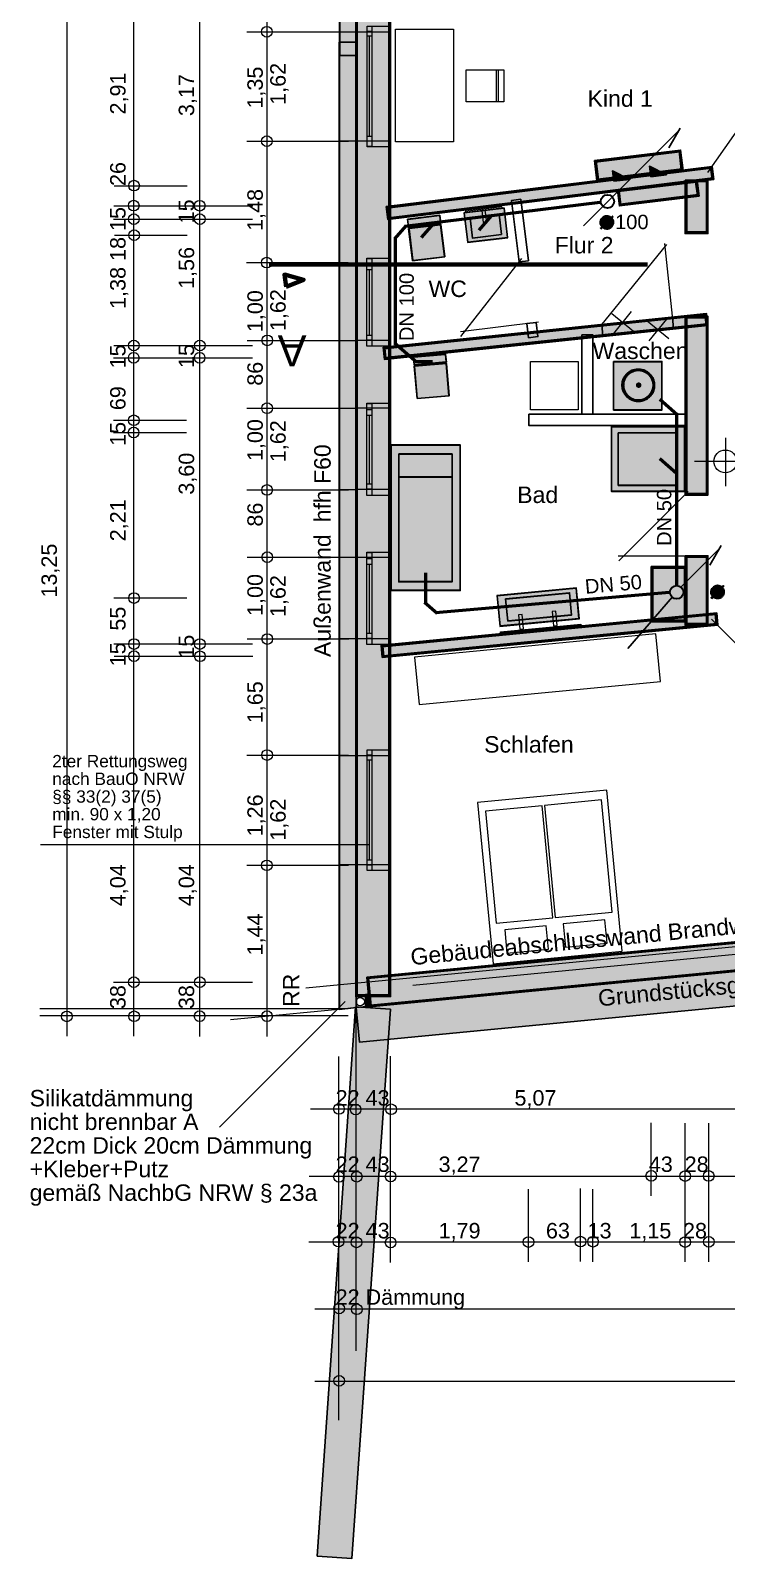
# Model space of a CAD drawing. Header units: millimetres. Extents: x 928 to 41670, y -1554 to 29734.
# Drawn here: x 928 to 9510, y -87 to 18773 of the extents above; entities that cross this region are included whole.
import ezdxf

# ---------------------------------------------------------------- set-up
doc = ezdxf.new("R2010")
doc.units = ezdxf.units.MM
doc.header["$LTSCALE"] = 50
doc.linetypes.add('PDF_564-4_176-4_70-6_176-4', pattern=[987.8, 564.4, -176.4, 70.6, -176.4])
for name, color, linetype in [('00_Wand_Bestand', 7, 'Continuous'), ('01_Daemmung_neu', 9, 'Continuous'), ('02_Grundstuecksgrenze', 8, 'Continuous'), ('03_Sanitaer', 5, 'Continuous'), ('05_Linien_stark', 7, 'Continuous'), ('06_Linien_fein', 3, 'Continuous'), ('07_Bemassung', 6, 'Continuous'), ('08_Schnittlinie', 1, 'Continuous'), ('10_Text', 7, 'Continuous')]:
    doc.layers.add(name, color=color, linetype=linetype)
doc.styles.add('PLAN', font='arial.ttf')

msp = doc.modelspace()

# ---------------------------------------------------------------- hatches: boundary and pattern name
at = {"layer": '00_Wand_Bestand'}
for points in [[(4938, 20009), (5368, 20009), (5368, 6848), (4938, 6848)], [(7882, 17167), (7913, 16917), (8975, 17047), (8944, 17298)], [(5314, 16600), (5333, 16442), (9354, 16936), (9334, 17093)], [(8120, 16913), (8104, 17040), (8313, 16936)], [(8576, 16969), (8561, 17097), (8770, 16993)], [(9149, 16924), (9173, 16730), (8191, 16609), (8167, 16804)], [(9001, 16928), (9283, 16928), (9283, 16267), (9001, 16267)], [(8115, 16473), (8098, 16456), (8107, 16443), (8113, 16431), (8116, 16418), (8117, 16403), (8116, 16393), (8114, 16384), (8111, 16374), (8107, 16366), (8102, 16357), (8095, 16349), (8089, 16343), (8083, 16338), (8076, 16333), (8068, 16329), (8061, 16326), (8053, 16324), (8044, 16323), (8035, 16323), (8021, 16324), (8009, 16327), (7997, 16333), (7983, 16342), (7966, 16325), (7956, 16335), (7973, 16352), (7964, 16366), (7958, 16378), (7955, 16391), (7954, 16405), (7954, 16414), (7956, 16423), (7958, 16431), (7961, 16440), (7966, 16447), (7971, 16455), (7978, 16462), (7985, 16468), (7992, 16474), (8000, 16478), (8008, 16481), (8017, 16484), (8025, 16485), (8035, 16486), (8049, 16485), (8061, 16482), (8074, 16476), (8088, 16467), (8104, 16483)], [(8078, 16457), (8065, 16464), (8055, 16468), (8045, 16471), (8035, 16472), (8027, 16471), (8020, 16470), (8013, 16468), (8006, 16465), (7999, 16462), (7993, 16457), (7987, 16452), (7981, 16445), (7976, 16438), (7972, 16430), (7970, 16422), (7968, 16413), (7968, 16404), (7968, 16393), (7971, 16383), (7975, 16373), (7983, 16362)], [(8088, 16447), (7993, 16352), (8001, 16346), (8010, 16342), (8018, 16339), (8027, 16337), (8035, 16337), (8044, 16337), (8053, 16339), (8061, 16342), (8069, 16346), (8076, 16350), (8083, 16357), (8089, 16363), (8094, 16370), (8098, 16378), (8100, 16386), (8102, 16395), (8103, 16403), (8102, 16415), (8099, 16425), (8095, 16435)], [(5275, 14863), (5291, 14714), (9280, 15133), (9264, 15282)], [(9001, 15245), (9283, 15245), (9283, 13039), (9001, 13039)], [(8242, 14394), (8225, 14394), (8225, 14405), (8226, 14417), (8227, 14428), (8230, 14438), (8232, 14449), (8236, 14459), (8239, 14469), (8244, 14479), (8248, 14489), (8254, 14498), (8260, 14507), (8266, 14516), (8272, 14524), (8280, 14532), (8287, 14539), (8295, 14546), (8303, 14553), (8312, 14559), (8321, 14565), (8330, 14570), (8339, 14575), (8349, 14579), (8359, 14583), (8370, 14586), (8380, 14589), (8391, 14591), (8402, 14593), (8413, 14594), (8425, 14594), (8436, 14594), (8447, 14593), (8458, 14591), (8469, 14589), (8480, 14586), (8490, 14583), (8500, 14579), (8510, 14575), (8519, 14570), (8529, 14565), (8538, 14559), (8546, 14553), (8554, 14546), (8562, 14539), (8570, 14532), (8577, 14524), (8584, 14516), (8590, 14507), (8596, 14498), (8601, 14489), (8606, 14479), (8610, 14469), (8614, 14459), (8617, 14449), (8620, 14438), (8622, 14428), (8623, 14417), (8624, 14405), (8625, 14394), (8624, 14383), (8623, 14371), (8622, 14360), (8620, 14350), (8617, 14339), (8614, 14329), (8610, 14319), (8606, 14309), (8601, 14299), (8596, 14290), (8590, 14281), (8584, 14272), (8577, 14264), (8570, 14256), (8562, 14249), (8554, 14242), (8546, 14235), (8538, 14229), (8529, 14223), (8519, 14218), (8510, 14213), (8500, 14209), (8490, 14205), (8480, 14202), (8469, 14199), (8458, 14197), (8447, 14195), (8436, 14194), (8425, 14194), (8413, 14194), (8402, 14195), (8391, 14197), (8380, 14199), (8370, 14202), (8359, 14205), (8349, 14209), (8339, 14213), (8330, 14218), (8321, 14223), (8312, 14229), (8303, 14235), (8295, 14242), (8287, 14249), (8280, 14256), (8272, 14264), (8266, 14272), (8260, 14281), (8254, 14290), (8248, 14299), (8244, 14309), (8239, 14319), (8236, 14329), (8232, 14339), (8230, 14350), (8227, 14360), (8226, 14371), (8225, 14383), (8225, 14394), (8242, 14394), (8243, 14383), (8244, 14373), (8245, 14362), (8247, 14352), (8250, 14342), (8253, 14332), (8257, 14323), (8261, 14314), (8266, 14305), (8271, 14296), (8276, 14288), (8282, 14280), (8289, 14272), (8296, 14265), (8303, 14258), (8311, 14252), (8319, 14246), (8327, 14240), (8336, 14235), (8344, 14230), (8354, 14226), (8363, 14222), (8373, 14219), (8383, 14216), (8393, 14214), (8403, 14213), (8414, 14212), (8425, 14212), (8435, 14212), (8446, 14213), (8456, 14214), (8466, 14216), (8476, 14219), (8486, 14222), (8496, 14226), (8505, 14230), (8514, 14235), (8522, 14240), (8531, 14246), (8539, 14252), (8546, 14258), (8554, 14265), (8560, 14272), (8567, 14280), (8573, 14288), (8579, 14296), (8584, 14305), (8588, 14314), (8593, 14323), (8596, 14332), (8599, 14342), (8602, 14352), (8604, 14362), (8606, 14373), (8607, 14383), (8607, 14394), (8607, 14405), (8606, 14415), (8604, 14426), (8602, 14436), (8599, 14446), (8596, 14455), (8593, 14465), (8588, 14474), (8584, 14483), (8579, 14492), (8573, 14500), (8567, 14508), (8560, 14516), (8554, 14523), (8546, 14530), (8539, 14536), (8531, 14542), (8522, 14548), (8514, 14553), (8505, 14558), (8496, 14562), (8486, 14566), (8476, 14569), (8466, 14572), (8456, 14574), (8446, 14575), (8435, 14576), (8425, 14576), (8414, 14576), (8403, 14575), (8393, 14574), (8383, 14572), (8373, 14569), (8363, 14566), (8354, 14562), (8344, 14558), (8336, 14553), (8327, 14548), (8319, 14542), (8311, 14536), (8303, 14530), (8296, 14523), (8289, 14516), (8282, 14508), (8276, 14500), (8271, 14492), (8266, 14483), (8261, 14474), (8257, 14465), (8253, 14455), (8250, 14446), (8247, 14436), (8245, 14426), (8244, 14415), (8243, 14405)], [(8225, 14399), (8225, 14410), (8226, 14421), (8228, 14432), (8231, 14442), (8233, 14453), (8237, 14463), (8241, 14473), (8245, 14482), (8250, 14492), (8255, 14501), (8261, 14509), (8267, 14518), (8274, 14526), (8281, 14533), (8289, 14541), (8297, 14548), (8305, 14554), (8313, 14560), (8322, 14566), (8331, 14571), (8341, 14576), (8350, 14580), (8360, 14583), (8371, 14587), (8381, 14589), (8392, 14591), (8402, 14593), (8413, 14594), (8425, 14594), (8436, 14594), (8447, 14593), (8458, 14591), (8469, 14589), (8480, 14586), (8490, 14583), (8500, 14579), (8510, 14575), (8519, 14570), (8529, 14565), (8538, 14559), (8546, 14553), (8554, 14546), (8562, 14539), (8570, 14532), (8577, 14524), (8584, 14516), (8590, 14507), (8596, 14498), (8601, 14489), (8606, 14479), (8610, 14469), (8614, 14459), (8617, 14449), (8620, 14438), (8622, 14428), (8623, 14417), (8624, 14405), (8625, 14394), (8624, 14383), (8623, 14371), (8622, 14360), (8620, 14350), (8617, 14339), (8614, 14329), (8610, 14319), (8606, 14309), (8601, 14299), (8596, 14290), (8590, 14281), (8584, 14272), (8577, 14264), (8570, 14256), (8562, 14249), (8554, 14242), (8546, 14235), (8538, 14229), (8529, 14223), (8519, 14218), (8510, 14213), (8500, 14209), (8490, 14205), (8480, 14202), (8469, 14199), (8458, 14197), (8447, 14195), (8436, 14194), (8425, 14194), (8413, 14194), (8402, 14195), (8391, 14197), (8380, 14199), (8370, 14202), (8359, 14205), (8349, 14209), (8339, 14213), (8330, 14218), (8321, 14223), (8312, 14229), (8303, 14235), (8295, 14242), (8287, 14249), (8280, 14256), (8272, 14264), (8266, 14272), (8260, 14281), (8254, 14290), (8248, 14299), (8244, 14309), (8239, 14319), (8236, 14329), (8232, 14339), (8230, 14350), (8227, 14360), (8226, 14371), (8225, 14383), (8225, 14394), (8225, 14397)], [(8235, 14401), (8232, 14401), (8233, 14412), (8234, 14423), (8236, 14433), (8238, 14444), (8241, 14454), (8245, 14464), (8249, 14474), (8253, 14483), (8259, 14492), (8264, 14501), (8270, 14509), (8276, 14518), (8283, 14525), (8291, 14533), (8298, 14540), (8306, 14546), (8315, 14552), (8323, 14558), (8332, 14563), (8341, 14568), (8351, 14572), (8361, 14576), (8371, 14579), (8381, 14582), (8392, 14584), (8403, 14586), (8413, 14587), (8425, 14587), (8436, 14587), (8446, 14586), (8457, 14584), (8467, 14582), (8478, 14580), (8488, 14576), (8497, 14573), (8507, 14569), (8516, 14564), (8525, 14559), (8534, 14553), (8542, 14547), (8550, 14541), (8557, 14534), (8565, 14527), (8571, 14519), (8578, 14511), (8584, 14503), (8589, 14494), (8595, 14485), (8599, 14476), (8603, 14467), (8607, 14457), (8610, 14447), (8613, 14437), (8615, 14426), (8616, 14416), (8617, 14405), (8618, 14394), (8617, 14383), (8616, 14372), (8615, 14362), (8613, 14351), (8610, 14341), (8607, 14331), (8603, 14321), (8599, 14312), (8595, 14303), (8589, 14294), (8584, 14285), (8578, 14277), (8571, 14269), (8565, 14261), (8557, 14254), (8550, 14247), (8542, 14241), (8534, 14235), (8525, 14229), (8516, 14224), (8507, 14219), (8497, 14215), (8488, 14212), (8478, 14208), (8467, 14206), (8457, 14204), (8446, 14202), (8436, 14201), (8425, 14201), (8413, 14201), (8403, 14202), (8392, 14204), (8381, 14206), (8371, 14209), (8361, 14212), (8351, 14216), (8341, 14220), (8332, 14225), (8323, 14230), (8315, 14235), (8306, 14242), (8298, 14248), (8291, 14255), (8283, 14263), (8276, 14270), (8270, 14278), (8264, 14287), (8259, 14296), (8253, 14305), (8249, 14314), (8245, 14324), (8241, 14334), (8238, 14344), (8236, 14354), (8234, 14365), (8233, 14376), (8232, 14387), (8235, 14387), (8236, 14376), (8237, 14365), (8239, 14354), (8242, 14343), (8245, 14333), (8249, 14323), (8253, 14313), (8258, 14304), (8263, 14295), (8269, 14286), (8275, 14277), (8282, 14269), (8289, 14262), (8297, 14254), (8305, 14247), (8313, 14241), (8322, 14235), (8331, 14229), (8340, 14224), (8350, 14220), (8360, 14216), (8370, 14213), (8381, 14210), (8391, 14208), (8402, 14206), (8413, 14205), (8425, 14205), (8436, 14205), (8447, 14206), (8457, 14207), (8468, 14210), (8478, 14212), (8488, 14216), (8498, 14220), (8508, 14224), (8517, 14229), (8526, 14234), (8535, 14240), (8543, 14246), (8551, 14253), (8559, 14260), (8566, 14268), (8572, 14276), (8579, 14284), (8585, 14292), (8590, 14301), (8595, 14311), (8599, 14320), (8603, 14330), (8606, 14340), (8609, 14351), (8611, 14361), (8613, 14372), (8614, 14383), (8614, 14394), (8614, 14405), (8613, 14416), (8611, 14427), (8609, 14437), (8606, 14448), (8603, 14458), (8599, 14468), (8595, 14477), (8590, 14487), (8585, 14495), (8579, 14504), (8572, 14512), (8566, 14520), (8559, 14528), (8551, 14535), (8543, 14542), (8535, 14548), (8526, 14554), (8517, 14559), (8508, 14564), (8498, 14568), (8488, 14572), (8478, 14576), (8468, 14578), (8457, 14581), (8447, 14582), (8436, 14583), (8425, 14583), (8413, 14583), (8402, 14582), (8391, 14580), (8381, 14578), (8370, 14575), (8360, 14572), (8350, 14568), (8340, 14564), (8331, 14559), (8322, 14553), (8313, 14547), (8305, 14541), (8297, 14534), (8289, 14526), (8282, 14519), (8275, 14511), (8269, 14502), (8263, 14493), (8258, 14484), (8253, 14475), (8249, 14465), (8245, 14455), (8242, 14445), (8239, 14434), (8237, 14423), (8236, 14412)], [(8242, 14389), (8242, 14392), (8242, 14394), (8243, 14405), (8244, 14415), (8245, 14426), (8247, 14436), (8250, 14446), (8253, 14455), (8257, 14465), (8261, 14474), (8266, 14483), (8271, 14492), (8276, 14500), (8282, 14508), (8289, 14516), (8296, 14523), (8303, 14530), (8311, 14536), (8319, 14542), (8327, 14548), (8336, 14553), (8344, 14558), (8354, 14562), (8363, 14566), (8373, 14569), (8383, 14572), (8393, 14574), (8403, 14575), (8414, 14576), (8425, 14576), (8435, 14576), (8446, 14575), (8456, 14574), (8466, 14572), (8476, 14569), (8486, 14566), (8496, 14562), (8505, 14558), (8514, 14553), (8522, 14548), (8531, 14542), (8539, 14536), (8546, 14530), (8554, 14523), (8560, 14516), (8567, 14508), (8573, 14500), (8579, 14492), (8584, 14483), (8588, 14474), (8593, 14465), (8596, 14455), (8599, 14446), (8602, 14436), (8604, 14426), (8606, 14415), (8607, 14405), (8607, 14394), (8607, 14383), (8606, 14373), (8604, 14362), (8602, 14352), (8599, 14342), (8596, 14332), (8593, 14323), (8588, 14314), (8584, 14305), (8579, 14296), (8573, 14288), (8567, 14280), (8560, 14272), (8554, 14265), (8546, 14258), (8539, 14252), (8531, 14246), (8522, 14240), (8514, 14235), (8505, 14230), (8496, 14226), (8486, 14222), (8476, 14219), (8466, 14216), (8456, 14214), (8446, 14213), (8435, 14212), (8425, 14212), (8414, 14212), (8403, 14213), (8392, 14214), (8382, 14217), (8372, 14219), (8362, 14223), (8352, 14227), (8343, 14231), (8334, 14236), (8325, 14241), (8317, 14247), (8309, 14253), (8301, 14260), (8294, 14267), (8287, 14275), (8280, 14283), (8274, 14291), (8269, 14299), (8264, 14308), (8259, 14318), (8255, 14327), (8251, 14337), (8248, 14347), (8246, 14357), (8244, 14368), (8243, 14378)], [(9001, 12291), (9283, 12291), (9283, 11432), (9001, 11432)], [(8583, 12157), (9014, 12157), (9014, 11473), (8583, 11473)], [(9480, 11912), (9463, 11895), (9473, 11882), (9478, 11869), (9482, 11856), (9483, 11842), (9482, 11832), (9480, 11822), (9477, 11813), (9473, 11804), (9468, 11796), (9461, 11788), (9455, 11782), (9448, 11776), (9441, 11772), (9434, 11768), (9426, 11765), (9418, 11763), (9410, 11762), (9401, 11761), (9387, 11762), (9375, 11765), (9363, 11771), (9349, 11780), (9332, 11764), (9322, 11774), (9339, 11790), (9329, 11805), (9324, 11817), (9320, 11829), (9319, 11844), (9320, 11853), (9321, 11862), (9324, 11870), (9327, 11878), (9332, 11886), (9337, 11893), (9343, 11900), (9351, 11907), (9358, 11912), (9366, 11917), (9374, 11920), (9382, 11923), (9391, 11924), (9400, 11925), (9415, 11923), (9427, 11920), (9440, 11914), (9453, 11905), (9470, 11922)], [(9443, 11895), (9431, 11902), (9421, 11907), (9411, 11910), (9400, 11910), (9393, 11910), (9385, 11909), (9378, 11907), (9372, 11904), (9365, 11900), (9359, 11896), (9353, 11890), (9347, 11884), (9342, 11876), (9338, 11869), (9336, 11861), (9334, 11852), (9333, 11843), (9334, 11832), (9337, 11822), (9341, 11812), (9349, 11800)], [(9454, 11885), (9359, 11790), (9367, 11785), (9375, 11781), (9384, 11778), (9392, 11776), (9401, 11775), (9410, 11776), (9419, 11778), (9427, 11780), (9434, 11784), (9442, 11789), (9449, 11795), (9455, 11802), (9460, 11809), (9463, 11817), (9466, 11825), (9468, 11833), (9468, 11842), (9468, 11854), (9465, 11864), (9461, 11874)], [(9405, 11434), (9391, 11585), (5251, 11186), (5266, 11036)], [(5075, 7088), (5110, 6724), (15847, 7758), (15812, 8122)], [(5057, 6876), (5111, 6876), (5111, 6727), (5057, 6727)]]:
    msp.add_hatch(color=7, dxfattribs=at).paths.add_polyline_path(points)
at = {"layer": '01_Daemmung_neu'}
for points in [[(4948, 18467), (4948, 20126), (4738, 20102), (4738, 18467)], [(4734, 18630), (4734, 6690), (4947, 6713), (4947, 18630)]]:
    msp.add_hatch(color=7, dxfattribs=at).paths.add_polyline_path(points)
at = {"layer": '02_Grundstuecksgrenze'}
for points in [[(14032, 7589), (4943, 6714), (4984, 6286), (14073, 7161)], [(4937, 6723), (4463, -57), (4892, -87), (5366, 6693)]]:
    msp.add_hatch(color=7, dxfattribs=at).paths.add_polyline_path(points)
at = {"layer": '03_Sanitaer', "transparency": 33554569}
for points in [[(5577, 16444), (5974, 16493), (5986, 16392), (5589, 16344)], [(6812, 16220), (6767, 16581), (6277, 16521), (6321, 16159)], [(6812, 16220), (6767, 16581), (6277, 16521), (6321, 16159)], [(6736, 16256), (6706, 16507), (6349, 16463), (6380, 16212)], [(6736, 16256), (6706, 16507), (6349, 16463), (6380, 16212)], [(5640, 15932), (6037, 15980), (5988, 16377), (5591, 16329)], [(5649, 14744), (6047, 14779), (6056, 14679), (5658, 14644)], [(5694, 14230), (6092, 14265), (6058, 14663), (5659, 14629)], [(8177, 13809), (8908, 13809), (8908, 13159), (8177, 13159)], [(6719, 11423), (6683, 11796), (7657, 11890), (7692, 11517)], [(6813, 11481), (6786, 11757), (7575, 11833), (7601, 11557)]]:
    msp.add_hatch(color=7, dxfattribs=at).paths.add_polyline_path(points)
at = {"layer": '03_Sanitaer', "transparency": 33554559}
for points in [[(8119, 14689), (8714, 14689), (8714, 14089), (8119, 14089)], [(8092, 13884), (8992, 13884), (8992, 13084), (8092, 13084)], [(5374, 13659), (6227, 13659), (6227, 11861), (5374, 11861)], [(5468, 13548), (6127, 13548), (6127, 11967), (5468, 11967)]]:
    msp.add_hatch(color=7, dxfattribs=at).paths.add_polyline_path(points)
at = {"layer": '03_Sanitaer', "transparency": 33554572}
msp.add_hatch(color=7, dxfattribs=at).paths.add_polyline_path([(5468, 13265), (6127, 13265), (6127, 11968), (5468, 11968)])
at = {"layer": '07_Bemassung'}
for points in [[(8428, 14420), (8432, 14419), (8435, 14419), (8439, 14417), (8442, 14415), (8445, 14413), (8447, 14410), (8449, 14407), (8451, 14403), (8451, 14400), (8452, 14396), (8451, 14392), (8451, 14388), (8449, 14385), (8447, 14382), (8445, 14379), (8442, 14376), (8439, 14374), (8435, 14373), (8432, 14372), (8428, 14372), (8424, 14372), (8420, 14373), (8417, 14374), (8414, 14376), (8411, 14379), (8408, 14382), (8406, 14385), (8405, 14388), (8404, 14392), (8404, 14396), (8404, 14400), (8405, 14403), (8406, 14407), (8408, 14410), (8411, 14413), (8414, 14415), (8417, 14417), (8420, 14419), (8424, 14419)], [(8404, 14400), (8405, 14404), (8407, 14407), (8409, 14410), (8411, 14413), (8414, 14415), (8417, 14417), (8420, 14419), (8424, 14419), (8428, 14420), (8432, 14419), (8435, 14419), (8439, 14417), (8442, 14415), (8445, 14413), (8447, 14410), (8449, 14407), (8451, 14403), (8451, 14400), (8452, 14396), (8451, 14392), (8451, 14388), (8449, 14385), (8447, 14382), (8445, 14379), (8442, 14376), (8439, 14374), (8435, 14373), (8432, 14372), (8428, 14372), (8423, 14372), (8418, 14374), (8414, 14376), (8412, 14386), (8429, 14390), (8431, 14390), (8432, 14391), (8433, 14392), (8434, 14394), (8434, 14396), (8434, 14397), (8433, 14399), (8432, 14400), (8431, 14401), (8429, 14402), (8428, 14402), (8427, 14402), (8426, 14402), (8424, 14401), (8409, 14392)]]:
    msp.add_hatch(color=7, dxfattribs=at).paths.add_polyline_path(points)

# ---------------------------------------------------------------- linework, layer by layer
at = {"layer": '00_Wand_Bestand'}
for points in [[(4938, 20009), (5368, 20009), (5368, 6848), (4938, 6848)], [(7882, 17167), (7913, 16917), (8975, 17047), (8944, 17298)], [(5314, 16600), (5333, 16442), (9354, 16936), (9334, 17093)], [(8120, 16913), (8104, 17040), (8313, 16936)], [(8576, 16969), (8561, 17097), (8770, 16993)], [(9149, 16924), (9173, 16730), (8191, 16609), (8167, 16804)], [(9001, 16928), (9283, 16928), (9283, 16267), (9001, 16267)], [(8115, 16473), (8098, 16456), (8107, 16443), (8113, 16431), (8116, 16418), (8117, 16403), (8116, 16393), (8114, 16384), (8111, 16374), (8107, 16366), (8102, 16357), (8095, 16349), (8089, 16343), (8083, 16338), (8076, 16333), (8068, 16329), (8061, 16326), (8053, 16324), (8044, 16323), (8035, 16323), (8021, 16324), (8009, 16327), (7997, 16333), (7983, 16342), (7966, 16325), (7956, 16335), (7973, 16352), (7964, 16366), (7958, 16378), (7955, 16391), (7954, 16405), (7954, 16414), (7956, 16423), (7958, 16431), (7961, 16440), (7966, 16447), (7971, 16455), (7978, 16462), (7985, 16468), (7992, 16474), (8000, 16478), (8008, 16481), (8017, 16484), (8025, 16485), (8035, 16486), (8049, 16485), (8061, 16482), (8074, 16476), (8088, 16467), (8104, 16483)], [(8078, 16457), (8065, 16464), (8055, 16468), (8045, 16471), (8035, 16472), (8027, 16471), (8020, 16470), (8013, 16468), (8006, 16465), (7999, 16462), (7993, 16457), (7987, 16452), (7981, 16445), (7976, 16438), (7972, 16430), (7970, 16422), (7968, 16413), (7968, 16404), (7968, 16393), (7971, 16383), (7975, 16373), (7983, 16362)], [(8088, 16447), (7993, 16352), (8001, 16346), (8010, 16342), (8018, 16339), (8027, 16337), (8035, 16337), (8044, 16337), (8053, 16339), (8061, 16342), (8069, 16346), (8076, 16350), (8083, 16357), (8089, 16363), (8094, 16370), (8098, 16378), (8100, 16386), (8102, 16395), (8103, 16403), (8102, 16415), (8099, 16425), (8095, 16435)], [(5275, 14863), (5291, 14714), (9280, 15133), (9264, 15282)], [(9001, 15245), (9283, 15245), (9283, 13039), (9001, 13039)], [(8242, 14394), (8225, 14394), (8225, 14405), (8226, 14417), (8227, 14428), (8230, 14438), (8232, 14449), (8236, 14459), (8239, 14469), (8244, 14479), (8248, 14489), (8254, 14498), (8260, 14507), (8266, 14516), (8272, 14524), (8280, 14532), (8287, 14539), (8295, 14546), (8303, 14553), (8312, 14559), (8321, 14565), (8330, 14570), (8339, 14575), (8349, 14579), (8359, 14583), (8370, 14586), (8380, 14589), (8391, 14591), (8402, 14593), (8413, 14594), (8425, 14594), (8436, 14594), (8447, 14593), (8458, 14591), (8469, 14589), (8480, 14586), (8490, 14583), (8500, 14579), (8510, 14575), (8519, 14570), (8529, 14565), (8538, 14559), (8546, 14553), (8554, 14546), (8562, 14539), (8570, 14532), (8577, 14524), (8584, 14516), (8590, 14507), (8596, 14498), (8601, 14489), (8606, 14479), (8610, 14469), (8614, 14459), (8617, 14449), (8620, 14438), (8622, 14428), (8623, 14417), (8624, 14405), (8625, 14394), (8624, 14383), (8623, 14371), (8622, 14360), (8620, 14350), (8617, 14339), (8614, 14329), (8610, 14319), (8606, 14309), (8601, 14299), (8596, 14290), (8590, 14281), (8584, 14272), (8577, 14264), (8570, 14256), (8562, 14249), (8554, 14242), (8546, 14235), (8538, 14229), (8529, 14223), (8519, 14218), (8510, 14213), (8500, 14209), (8490, 14205), (8480, 14202), (8469, 14199), (8458, 14197), (8447, 14195), (8436, 14194), (8425, 14194), (8413, 14194), (8402, 14195), (8391, 14197), (8380, 14199), (8370, 14202), (8359, 14205), (8349, 14209), (8339, 14213), (8330, 14218), (8321, 14223), (8312, 14229), (8303, 14235), (8295, 14242), (8287, 14249), (8280, 14256), (8272, 14264), (8266, 14272), (8260, 14281), (8254, 14290), (8248, 14299), (8244, 14309), (8239, 14319), (8236, 14329), (8232, 14339), (8230, 14350), (8227, 14360), (8226, 14371), (8225, 14383), (8225, 14394), (8242, 14394), (8243, 14383), (8244, 14373), (8245, 14362), (8247, 14352), (8250, 14342), (8253, 14332), (8257, 14323), (8261, 14314), (8266, 14305), (8271, 14296), (8276, 14288), (8282, 14280), (8289, 14272), (8296, 14265), (8303, 14258), (8311, 14252), (8319, 14246), (8327, 14240), (8336, 14235), (8344, 14230), (8354, 14226), (8363, 14222), (8373, 14219), (8383, 14216), (8393, 14214), (8403, 14213), (8414, 14212), (8425, 14212), (8435, 14212), (8446, 14213), (8456, 14214), (8466, 14216), (8476, 14219), (8486, 14222), (8496, 14226), (8505, 14230), (8514, 14235), (8522, 14240), (8531, 14246), (8539, 14252), (8546, 14258), (8554, 14265), (8560, 14272), (8567, 14280), (8573, 14288), (8579, 14296), (8584, 14305), (8588, 14314), (8593, 14323), (8596, 14332), (8599, 14342), (8602, 14352), (8604, 14362), (8606, 14373), (8607, 14383), (8607, 14394), (8607, 14405), (8606, 14415), (8604, 14426), (8602, 14436), (8599, 14446), (8596, 14455), (8593, 14465), (8588, 14474), (8584, 14483), (8579, 14492), (8573, 14500), (8567, 14508), (8560, 14516), (8554, 14523), (8546, 14530), (8539, 14536), (8531, 14542), (8522, 14548), (8514, 14553), (8505, 14558), (8496, 14562), (8486, 14566), (8476, 14569), (8466, 14572), (8456, 14574), (8446, 14575), (8435, 14576), (8425, 14576), (8414, 14576), (8403, 14575), (8393, 14574), (8383, 14572), (8373, 14569), (8363, 14566), (8354, 14562), (8344, 14558), (8336, 14553), (8327, 14548), (8319, 14542), (8311, 14536), (8303, 14530), (8296, 14523), (8289, 14516), (8282, 14508), (8276, 14500), (8271, 14492), (8266, 14483), (8261, 14474), (8257, 14465), (8253, 14455), (8250, 14446), (8247, 14436), (8245, 14426), (8244, 14415), (8243, 14405)], [(9001, 12291), (9283, 12291), (9283, 11432), (9001, 11432)], [(8583, 12157), (9014, 12157), (9014, 11473), (8583, 11473)], [(9480, 11912), (9463, 11895), (9473, 11882), (9478, 11869), (9482, 11856), (9483, 11842), (9482, 11832), (9480, 11822), (9477, 11813), (9473, 11804), (9468, 11796), (9461, 11788), (9455, 11782), (9448, 11776), (9441, 11772), (9434, 11768), (9426, 11765), (9418, 11763), (9410, 11762), (9401, 11761), (9387, 11762), (9375, 11765), (9363, 11771), (9349, 11780), (9332, 11764), (9322, 11774), (9339, 11790), (9329, 11805), (9324, 11817), (9320, 11829), (9319, 11844), (9320, 11853), (9321, 11862), (9324, 11870), (9327, 11878), (9332, 11886), (9337, 11893), (9343, 11900), (9351, 11907), (9358, 11912), (9366, 11917), (9374, 11920), (9382, 11923), (9391, 11924), (9400, 11925), (9415, 11923), (9427, 11920), (9440, 11914), (9453, 11905), (9470, 11922)], [(9443, 11895), (9431, 11902), (9421, 11907), (9411, 11910), (9400, 11910), (9393, 11910), (9385, 11909), (9378, 11907), (9372, 11904), (9365, 11900), (9359, 11896), (9353, 11890), (9347, 11884), (9342, 11876), (9338, 11869), (9336, 11861), (9334, 11852), (9333, 11843), (9334, 11832), (9337, 11822), (9341, 11812), (9349, 11800)], [(9454, 11885), (9359, 11790), (9367, 11785), (9375, 11781), (9384, 11778), (9392, 11776), (9401, 11775), (9410, 11776), (9419, 11778), (9427, 11780), (9434, 11784), (9442, 11789), (9449, 11795), (9455, 11802), (9460, 11809), (9463, 11817), (9466, 11825), (9468, 11833), (9468, 11842), (9468, 11854), (9465, 11864), (9461, 11874)], [(9405, 11434), (9391, 11585), (5251, 11186), (5266, 11036)], [(5075, 7088), (5110, 6724), (15847, 7758), (15812, 8122)], [(5057, 6876), (5111, 6876), (5111, 6727), (5057, 6727)]]:
    msp.add_lwpolyline(points, close=True, dxfattribs=at)
for centre, radius in [((8422, 14395), 200), ((8426, 14394), 191), ((8423, 14395), 182)]:
    msp.add_circle(centre, radius, dxfattribs=at)
at = {"layer": '01_Daemmung_neu'}
for points in [[(4948, 18467), (4948, 20126), (4738, 20102), (4738, 18467)], [(4734, 18630), (4734, 6690), (4947, 6713), (4947, 18630)]]:
    msp.add_lwpolyline(points, close=True, dxfattribs=at)
at = {"layer": '02_Grundstuecksgrenze'}
for points in [[(14032, 7589), (4943, 6714), (4984, 6286), (14073, 7161)], [(4937, 6723), (4463, -57), (4892, -87), (5366, 6693)]]:
    msp.add_lwpolyline(points, close=True, dxfattribs=at)
at = {"layer": '03_Sanitaer'}
for points in [[(5577, 16444), (5974, 16493), (5986, 16392), (5589, 16344)], [(6812, 16220), (6767, 16581), (6277, 16521), (6321, 16159)], [(6812, 16220), (6767, 16581), (6277, 16521), (6321, 16159)], [(6736, 16256), (6706, 16507), (6349, 16463), (6380, 16212)], [(6736, 16256), (6706, 16507), (6349, 16463), (6380, 16212)], [(5640, 15932), (6037, 15980), (5988, 16377), (5591, 16329)], [(5649, 14744), (6047, 14779), (6056, 14679), (5658, 14644)], [(5694, 14230), (6092, 14265), (6058, 14663), (5659, 14629)], [(8119, 14689), (8714, 14689), (8714, 14089), (8119, 14089)], [(8092, 13884), (8992, 13884), (8992, 13084), (8092, 13084)], [(8177, 13809), (8908, 13809), (8908, 13159), (8177, 13159)], [(5374, 13659), (6227, 13659), (6227, 11861), (5374, 11861)], [(5468, 13548), (6127, 13548), (6127, 11967), (5468, 11967)], [(5468, 13265), (6127, 13265), (6127, 11968), (5468, 11968)], [(6719, 11423), (6683, 11796), (7657, 11890), (7692, 11517)], [(6813, 11481), (6786, 11757), (7575, 11833), (7601, 11557)]]:
    msp.add_lwpolyline(points, close=True, dxfattribs=at)
at = {"layer": '05_Linien_stark', "lineweight": 15}
for p, q in [((3594, 18759), (4848, 18759)), ((3594, 17408), (4848, 17408)), ((1960, 16858), (2860, 16858)), ((1955, 16611), (2855, 16611)), ((2770, 16610), (3670, 16610)), ((1951, 16446), (2851, 16446)), ((2766, 16445), (3665, 16445)), ((1961, 16246), (2861, 16246)), ((3591, 15909), (4846, 15909)), ((3601, 14945), (4855, 14945)), ((1951, 14734), (2851, 14734)), ((1953, 14885), (2852, 14885)), ((2765, 14735), (3664, 14735)), ((2766, 14886), (3666, 14886)), ((1952, 13963), (2852, 13963)), ((3596, 14112), (4850, 14112)), ((1951, 13812), (2850, 13812)), ((9499, 13747), (9499, 13147)), ((9118, 13456), (11751, 13456)), ((3596, 13102), (4850, 13102)), ((3598, 12272), (4853, 12272)), ((1954, 11769), (2853, 11769)), ((1954, 11201), (2853, 11201)), ((2765, 11201), (3664, 11201)), ((3598, 11263), (4853, 11263)), ((1957, 11050), (2857, 11050)), ((1957, 11050), (2857, 11050)), ((2768, 11049), (3668, 11049)), ((3596, 9830), (4850, 9830)), ((1050, 8727), (5105, 8727)), ((3594, 8470), (4848, 8470)), ((4323, 6958), (16270, 8109)), ((5642, 6991), (16117, 7999)), ((3395, 6564), (16301, 7806)), ((1952, 7028), (2851, 7028)), ((2767, 7028), (3666, 7028)), ((1040, 6700), (4843, 6700)), ((3257, 5237), (4808, 6788)), ((4731, 5212), (4731, 6111)), ((4731, 5212), (4731, 6111)), ((5369, 5216), (5369, 6115)), ((5369, 5216), (5369, 6115)), ((8584, 4391), (8584, 5290)), ((8584, 4391), (8584, 5290)), ((9001, 4387), (9001, 5287)), ((9001, 4387), (9001, 5287)), ((9292, 4389), (9292, 5288)), ((9292, 4389), (9292, 5288)), ((5369, 4380), (5369, 5279)), ((5369, 3565), (5369, 4464)), ((7069, 3573), (7069, 4473)), ((7710, 3578), (7710, 4478)), ((7863, 3573), (7863, 4472)), ((9001, 3574), (9001, 4473)), ((9001, 3574), (9001, 4473)), ((9293, 3575), (9293, 4475)), ((9293, 3575), (9293, 4475))]:
    msp.add_line(p, q, dxfattribs=at)
at = {"layer": '05_Linien_stark', "lineweight": 25}
for p, q in [((8801, 17325), (8941, 17568)), ((7746, 16363), (8923, 17539)), ((8951, 11906), (9424, 12380)), ((9305, 12173), (9445, 12417)), ((8294, 11147), (8847, 11783))]:
    msp.add_line(p, q, dxfattribs=at)
at = {"layer": '05_Linien_stark', "lineweight": 53}
for p, q in [((7947, 16649), (5541, 16354)), ((6610, 16486), (6458, 16311)), ((5558, 16363), (5418, 16201)), ((5424, 16220), (5424, 14897)), ((5898, 16393), (5746, 16218)), ((5691, 14676), (5416, 14915)), ((5884, 14682), (5674, 14682)), ((8903, 14031), (8690, 14217)), ((8894, 14051), (8894, 11915)), ((8894, 13307), (8688, 13486)), ((5798, 12078), (5798, 11695)), ((5944, 11578), (5787, 11714)), ((8807, 11837), (5923, 11585))]:
    msp.add_line(p, q, dxfattribs=at)
at = {"layer": '05_Linien_stark', "lineweight": 18}
for points in [[(4943, 18471), (4943, 20121), (4743, 20098), (4743, 18471)], [(4739, 18758), (4944, 18758), (4944, 17407), (4739, 17407)], [(4738, 18625), (4738, 6695), (4943, 6717), (4943, 18625)], [(5582, 16440), (5970, 16488), (5981, 16396), (5593, 16349)], [(6768, 16585), (6273, 16524), (6318, 16155), (6813, 16216)], [(6768, 16585), (6273, 16524), (6318, 16155), (6813, 16216)], [(6706, 16503), (6346, 16458), (6376, 16215), (6736, 16260)], [(6706, 16503), (6346, 16458), (6376, 16215), (6736, 16260)], [(5644, 15937), (6032, 15984), (5984, 16372), (5596, 16325)], [(4739, 15905), (4944, 15905), (4944, 14943), (4739, 14943)], [(5654, 14740), (6043, 14774), (6051, 14683), (5662, 14648)], [(5698, 14235), (6088, 14269), (6054, 14659), (5664, 14625)], [(4739, 14113), (4944, 14113), (4944, 13103), (4739, 13103)], [(4739, 12273), (4944, 12273), (4944, 11263), (4739, 11263)], [(6679, 11800), (6715, 11418), (7698, 11512), (7661, 11895)], [(6817, 11485), (6791, 11753), (7571, 11828), (7596, 11561)], [(6961, 11383), (7006, 11387), (6989, 11565), (6944, 11561)], [(7379, 11425), (7424, 11429), (7407, 11607), (7362, 11603)], [(4740, 9823), (4944, 9823), (4944, 8473), (4740, 8473)]]:
    msp.add_lwpolyline(points, close=True, dxfattribs=at)
at = {"layer": '05_Linien_stark', "lineweight": 50}
for points in [[(4949, 19997), (5356, 19997), (5356, 6860), (4949, 6860)], [(7895, 17157), (7923, 16929), (8962, 17057), (8934, 17285)], [(5327, 16590), (5343, 16455), (9341, 16946), (9324, 17081)], [(9139, 16911), (9160, 16740), (8201, 16622), (8180, 16794)], [(9013, 16917), (9272, 16917), (9272, 16279), (9013, 16279)], [(5288, 14853), (5301, 14727), (9267, 15144), (9254, 15270)], [(9013, 15234), (9272, 15234), (9272, 13051), (9013, 13051)], [(9013, 12280), (9272, 12280), (9272, 11444), (9013, 11444)], [(8594, 12146), (9003, 12146), (9003, 11485), (8594, 11485)], [(9393, 11445), (9381, 11573), (5264, 11176), (5276, 11048)], [(5087, 7078), (5120, 6736), (15834, 7768), (15802, 8109)]]:
    msp.add_lwpolyline(points, close=True, dxfattribs=at)
at = {"layer": '05_Linien_stark', "lineweight": 20}
for points in [[(4943, 18759), (5363, 18759), (5363, 17408), (4943, 17408)], [(5078, 18828), (5363, 18828), (5363, 17339), (5078, 17339)], [(5078, 18828), (5138, 18828), (5138, 17340), (5078, 17340)], [(5078, 18765), (5138, 18765), (5138, 17406), (5078, 17406)], [(5078, 18707), (5138, 18707), (5138, 17465), (5078, 17465)], [(4944, 15906), (5363, 15906), (5363, 14946), (4944, 14946)], [(5077, 15962), (5364, 15962), (5364, 14877), (5077, 14877)], [(5077, 15960), (5138, 15960), (5138, 14879), (5077, 14879)], [(5077, 15888), (5138, 15888), (5138, 14950), (5077, 14950)], [(5077, 15822), (5138, 15822), (5138, 15009), (5077, 15009)], [(5077, 14173), (5364, 14173), (5364, 13034), (5077, 13034)], [(5077, 14171), (5138, 14171), (5138, 13035), (5077, 13035)], [(4944, 14115), (5363, 14115), (5363, 13106), (4944, 13106)], [(5077, 14096), (5138, 14096), (5138, 13110), (5077, 13110)], [(5077, 14027), (5138, 14027), (5138, 13172), (5077, 13172)], [(4944, 12274), (5363, 12274), (5363, 11265), (4944, 11265)], [(5077, 12333), (5364, 12333), (5364, 11193), (5077, 11193)], [(5077, 12330), (5138, 12330), (5138, 11194), (5077, 11194)], [(5077, 12255), (5138, 12255), (5138, 11269), (5077, 11269)], [(5077, 12186), (5138, 12186), (5138, 11332), (5077, 11332)], [(4944, 9825), (5363, 9825), (5363, 8474), (4944, 8474)], [(5079, 9894), (5363, 9894), (5363, 8405), (5079, 8405)], [(5079, 9893), (5138, 9893), (5138, 8406), (5079, 8406)], [(5079, 9831), (5138, 9831), (5138, 8472), (5079, 8472)], [(5079, 9773), (5138, 9773), (5138, 8531), (5079, 8531)]]:
    msp.add_lwpolyline(points, close=True, dxfattribs=at)
at = {"layer": '05_Linien_stark', "lineweight": 25}
for points in [[(6974, 16691), (6861, 16677), (6955, 15917), (7068, 15931)], [(7164, 15169), (7048, 15155), (7070, 14981), (7185, 14995)], [(8844, 15233), (8858, 15096), (7988, 15005), (7973, 15141)], [(7725, 15015), (7863, 15015), (7863, 14037), (7725, 14037)], [(7073, 14037), (9008, 14037), (9008, 13899), (7073, 13899)]]:
    msp.add_lwpolyline(points, close=True, dxfattribs=at)
at = {"layer": '05_Linien_stark', "lineweight": 211}
msp.add_lwpolyline([(4079, 15611), (4294, 15696), (4059, 15761)], close=True, dxfattribs=at)
at = {"layer": '05_Linien_stark', "lineweight": 15}
for points in [[(7095, 14686), (7683, 14686), (7683, 14093), (7095, 14093)], [(8122, 14685), (8710, 14685), (8710, 14092), (8122, 14092)], [(8096, 13881), (8989, 13881), (8989, 13088), (8096, 13088)], [(8180, 13806), (8904, 13806), (8904, 13163), (8180, 13163)], [(5377, 13656), (6223, 13656), (6223, 11865), (5377, 11865)], [(5472, 13545), (6123, 13545), (6123, 11971), (5472, 11971)], [(5472, 13262), (6123, 13262), (6123, 11971), (5472, 11971)], [(8640, 11327), (5664, 11040), (5721, 10452), (8697, 10738)]]:
    msp.add_lwpolyline(points, close=True, dxfattribs=at)
at = {"layer": '05_Linien_stark', "lineweight": 35}
for centre in [(8043, 16663), (8897, 11840)]:
    msp.add_circle(centre, 82.8, dxfattribs=at)
at = {"layer": '05_Linien_stark', "lineweight": 18}
msp.add_circle((9497, 13455), 140, dxfattribs=at)
at = {"layer": '06_Linien_fein', "lineweight": 9}
for p, q in [((5108, 17467), (5108, 18703)), ((9283, 17022), (10124, 18223)), ((7962, 15127), (8777, 16133)), ((8748, 16144), (8859, 15092)), ((6235, 14995), (6988, 15959)), ((5108, 15005), (5108, 15816)), ((7192, 15172), (6231, 15054)), ((5108, 13168), (5108, 14020)), ((8183, 12227), (9039, 13083)), ((9030, 12284), (8176, 12284)), ((5108, 11327), (5108, 12179)), ((9327, 11508), (10305, 10530)), ((5109, 8533), (5109, 9769))]:
    msp.add_line(p, q, dxfattribs=at)
at = {"layer": '06_Linien_fein', "lineweight": 5}
for p, q in [((8365, 15060), (8097, 15278)), ((8365, 15060), (8097, 15278)), ((8122, 15035), (8339, 15303)), ((8122, 15035), (8339, 15303)), ((8800, 14967), (8531, 15185)), ((8800, 14967), (8531, 15185)), ((8557, 14942), (8774, 15210)), ((8557, 14942), (8774, 15210))]:
    msp.add_line(p, q, dxfattribs=at)
at = {"layer": '06_Linien_fein', "lineweight": 9}
for points in [[(5428, 18790), (6143, 18790), (6143, 17398), (5428, 17398)], [(6300, 18286), (6694, 18286), (6694, 17892), (6300, 17892)], [(6674, 18286), (6765, 18286), (6765, 17892), (6674, 17892)], [(6744, 16583), (6742, 16596), (6287, 16540), (6289, 16527)], [(6725, 11338), (6724, 11350), (7714, 11445), (7715, 11433)], [(8035, 9398), (6442, 9245), (6634, 7254), (8226, 7408)], [(7968, 9276), (7265, 9208), (7398, 7823), (8101, 7891)], [(7236, 9205), (6539, 9138), (6672, 7753), (7370, 7821)], [(8010, 7797), (7496, 7747), (7524, 7457), (8038, 7507)], [(7288, 7723), (6776, 7673), (6803, 7383), (7316, 7433)]]:
    msp.add_lwpolyline(points, close=True, dxfattribs=at)
at = {"layer": '07_Bemassung', "lineweight": 15}
for p, q in [((4945, 2475), (4945, 28601)), ((3016, 6355), (3016, 20732)), ((1378, 6359), (1378, 20405)), ((2203, 6361), (2203, 20410)), ((3844, 6356), (3844, 20405)), ((1041, 6614), (4843, 6614)), ((4382, 5461), (30385, 5461)), ((4731, 4376), (4731, 5275)), ((4362, 4633), (30335, 4633)), ((4731, 1622), (4731, 4460)), ((4359, 3820), (30086, 3820)), ((4434, 2995), (30887, 2995)), ((4434, 2102), (30887, 2102))]:
    msp.add_line(p, q, dxfattribs=at)
at = {"layer": '07_Bemassung', "lineweight": 18}
msp.add_lwpolyline([(6536, 16556), (6494, 16551), (6512, 16403), (6554, 16408)], close=True, dxfattribs=at)
msp.add_lwpolyline([(6536, 16556), (6494, 16551), (6512, 16403), (6554, 16408)], close=True, dxfattribs=at)
at = {"layer": '07_Bemassung'}
msp.add_lwpolyline([(8404, 14400), (8405, 14404), (8407, 14407), (8409, 14410), (8411, 14413), (8414, 14415), (8417, 14417), (8420, 14419), (8424, 14419), (8428, 14420), (8432, 14419), (8435, 14419), (8439, 14417), (8442, 14415), (8445, 14413), (8447, 14410), (8449, 14407), (8451, 14403), (8451, 14400), (8452, 14396), (8451, 14392), (8451, 14388), (8449, 14385), (8447, 14382), (8445, 14379), (8442, 14376), (8439, 14374), (8435, 14373), (8432, 14372), (8428, 14372), (8423, 14372), (8418, 14374), (8414, 14376), (8412, 14386), (8429, 14390), (8431, 14390), (8432, 14391), (8433, 14392), (8434, 14394), (8434, 14396), (8434, 14397), (8433, 14399), (8432, 14400), (8431, 14401), (8429, 14402), (8428, 14402), (8427, 14402), (8426, 14402), (8424, 14401), (8409, 14392)], close=True, dxfattribs=at)
at = {"layer": '07_Bemassung', "lineweight": 50}
msp.add_lwpolyline([(5068, 6864), (5099, 6864), (5099, 6738), (5068, 6738)], close=True, dxfattribs=at)
at = {"layer": '07_Bemassung', "lineweight": 18}
for centre, radius in [((3842, 18758), 65.8), ((3842, 17407), 65.8), ((2204, 16859), 65.8), ((2200, 16612), 65.8), ((3014, 16611), 65.8), ((2201, 16445), 65.8), ((3016, 16444), 65.8), ((2205, 16247), 65.8), ((3840, 15908), 65.8), ((2201, 14885), 65.8), ((3015, 14885), 65.8), ((3847, 14949), 65.8), ((2200, 14734), 65.8), ((3013, 14734), 65.8), ((3845, 14111), 65.8), ((2201, 13962), 65.8), ((2199, 13811), 65.8), ((3844, 13102), 65.8), ((3847, 12272), 65.8), ((2204, 11768), 65.8), ((3847, 11262), 65.8), ((2204, 11200), 65.8), ((3015, 11200), 65.8), ((2203, 11050), 65.8), ((3017, 11049), 65.8), ((3845, 9830), 65.8), ((3842, 8469), 65.3), ((2201, 7027), 65.8), ((3016, 7027), 65.8), ((1375, 6604), 65.8), ((2205, 6605), 65.8), ((3013, 6606), 65.8), ((3844, 6606), 65.8), ((4731, 5461), 65.8), ((4937, 5455), 65.8), ((5375, 5457), 65.8), ((4731, 4624), 65.8), ((4950, 4625), 65.8), ((5369, 4628), 65.8), ((8584, 4636), 65.8), ((9001, 4633), 65.8), ((9292, 4634), 65.8), ((4726, 3824), 65.8), ((4947, 3815), 65.8), ((5369, 3813), 65.8), ((7069, 3819), 65.8), ((7710, 3824), 65.8), ((7865, 3823), 65.8), ((9001, 3819), 65.8), ((9293, 3821), 65.8), ((4733, 2998), 65.8), ((4952, 2989), 65.8), ((4734, 2105), 65.8)]:
    msp.add_circle(centre, radius, dxfattribs=at)
at = {"layer": '07_Bemassung'}
msp.add_circle((8428, 14396), 24, dxfattribs=at)
at = {"layer": '07_Bemassung', "lineweight": 9}
msp.add_circle((4994, 6786), 50.6, dxfattribs=at)
at = {"layer": '08_Schnittlinie', "linetype": 'PDF_564-4_176-4_70-6_176-4', "lineweight": 70}
msp.add_line((3869, 15884), (8535, 15884), dxfattribs=at)

# ---------------------------------------------------------------- texts
at = {"layer": '07_Bemassung', "style": 'PLAN'}
for s, p in [('1,35', (3792, 17810)), ('1,62', (4074, 17856)), ('2,91', (2099, 17737)), ('3,17', (2945, 17717)), ('26', (2099, 16854)), ('1,48', (3792, 16300)), ('15', (2945, 16393)), ('1,56', (2945, 15584)), ('1,00', (3792, 15050)), ('1,62', (4074, 15063)), ('15', (2099, 14602)), ('15', (2945, 14608)), ('86', (3792, 14388)), ('69', (2099, 14087)), ('1,00', (3792, 13459)), ('15', (2099, 13646)), ('1,62', (4074, 13445)), ('3,60', (2945, 13044)), ('2,21', (2099, 12469)), ('86', (3792, 12650)), ('13,25', (1252, 11774)), ('1,00', (3792, 11547)), ('1,62', (4074, 11533)), ('55', (2099, 11366)), ('15', (2099, 10925)), ('15', (2945, 11019)), ('1,65', (3792, 10223)), ('1,26', (3792, 8826)), ('1,62', (4074, 8773)), ('4,04', (2099, 7964)), ('4,04', (2945, 7964)), ('1,44', (3792, 7356)), ('38', (2099, 6694)), ('38', (2945, 6694))]:
    msp.add_text(s, height=190.5, rotation=90, dxfattribs=at).set_placement(p)
for s, height, p in [('100', 177.8, (8136, 16322)), ('5,07', 190.5, (6896, 5503)), ('3,27', 190.5, (5960, 4684)), ('43', 190.5, (8553, 4684)), ('28', 190.5, (8995, 4684)), ('1,79', 190.5, (5960, 3864)), ('63', 190.5, (7284, 3864)), ('13', 190.5, (7798, 3864)), ('1,15', 190.5, (8313, 3864)), ('28', 190.5, (8975, 3864))]:
    msp.add_text(s, height=height, dxfattribs=at).set_placement(p)
at = {"layer": '10_Text', "style": 'PLAN'}
for s, height, p in [('Kind 1', 203.2, (7798, 17832)), ('Flur 2', 203.2, (7392, 16022)), ('WC', 203.2, (5836, 15484)), ('Waschen', 203.2, (7859, 14718)), ('Bad', 203.2, (6930, 12941)), ('Schlafen', 203.2, (6522, 9860)), ('2ter Rettungsweg', 152.4, (1195, 9679)), ('nach BauO NRW', 152.4, (1195, 9461)), ('§§ 33(2) 37(5)', 152.4, (1195, 9242)), ('min. 90 x 1,20', 152.4, (1195, 9024)), ('Fenster mit Stulp', 152.4, (1195, 8805)), ('Silikatdämmung', 203.2, (916, 5493)), ('22 43', 190.5, (4690, 5503)), ('nicht brennbar A', 203.2, (916, 5202)), ('22cm Dick 20cm Dämmung', 203.2, (916, 4910)), ('+Kleber+Putz', 203.2, (916, 4619)), ('22 43', 190.5, (4690, 4684)), ('gemäß NachbG NRW § 23a', 203.2, (916, 4327)), ('22 43', 190.5, (4690, 3864)), ('22 Dämmung', 190.5, (4690, 3044))]:
    msp.add_text(s, height=height, dxfattribs=at).set_placement(p)
for s, height, rotation, p in [('1,38 18 15', 190.5, 90, (2099, 15337)), ('DN 100', 177.8, 90, (5654, 14940)), ('A', 381, 180, (4331, 15010)), ('hfh F60', 203.2, 90, (4629, 12703)), ('DN 50', 177.8, 90, (8831, 12411)), ('Außenwand', 203.2, 90, (4629, 11040)), ('DN 50', 177.8, 5, (7773, 11820)), ('Gebäudeabschlusswand Brandwand', 203.2, 5.5, (5624, 7236)), ('RR', 203.2, 90, (4244, 6721)), ('Grundstücksgrenze', 203.2, 5.5, (7937, 6727))]:
    msp.add_text(s, height=height, rotation=rotation, dxfattribs=at).set_placement(p)

doc.saveas('drawing.dxf')
